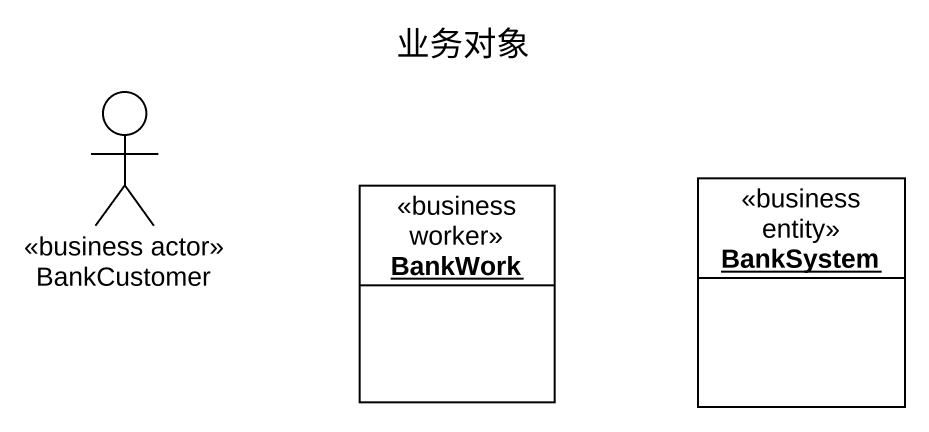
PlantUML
@startuml
title 业务对象
allowmixing
hide circle
hide empty members
actor BankCustomer <<business actor>>
object BankWork <<business worker>>
object BankSystem <<business entity>>
@enduml
